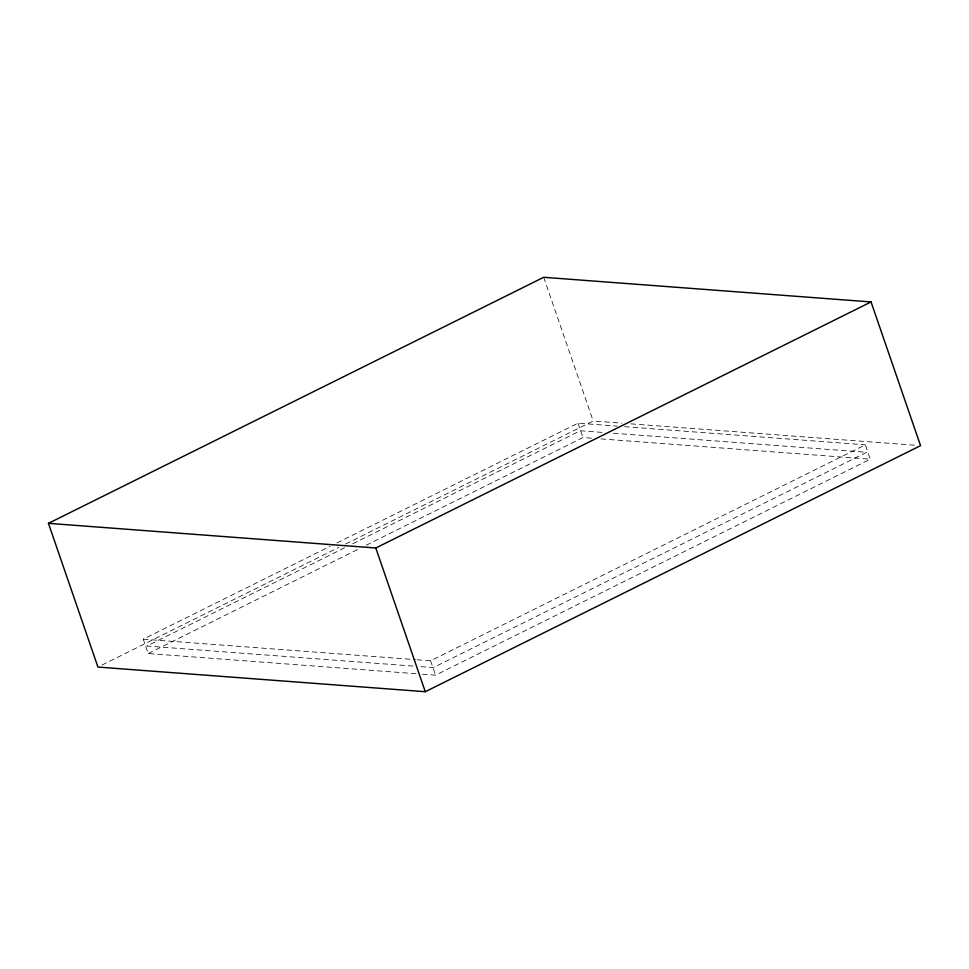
<?xml version="1.0" encoding="UTF-8"?>
<svg xmlns="http://www.w3.org/2000/svg" width="969" height="969" viewBox="0 0 969 969"><rect width="100%" height="100%" fill="white"/><g stroke="black" fill="none" stroke-linecap="round" stroke-linejoin="round"><path stroke-width="0.73" stroke-dasharray="4.84 3.63" d="M415.98 673.697L148.209 653.53L143.255 639.152L330.15 546.31M336.921 542.943L577.996 423.174L617.108 426.13M101.999 665.037L338.811 547.4M345.57 544.033L593.21 421.006L621.868 423.162M344.601 547.812L146.876 646.032L413.702 666.127M352.728 543.766L580.237 430.745L602.851 432.44M148.209 653.53L359.487 548.563M366.258 545.208L582.95 437.552L591.974 438.23M417.058 659.78L430.587 660.797L865.329 444.819L870.283 459.185L435.541 675.163L421.999 674.145M630.916 423.853L917.534 445.437M624.63 426.687L865.329 444.819M613.401 433.24L866.661 452.305L433.3 667.605L419.734 666.587M600.998 438.909L870.283 459.185M143.255 639.152L415.544 659.659M543.718 277.291L593.21 421.006M577.996 423.174L582.95 437.552M430.587 660.797L435.541 675.163"/><path stroke-width="1.45" d="M48.45 523.345L543.718 277.291L871.058 301.94L920.55 445.655L425.282 691.709L97.942 667.06L48.45 523.345L375.79 547.994L871.058 301.94M375.79 547.994L425.282 691.709"/></g></svg>
